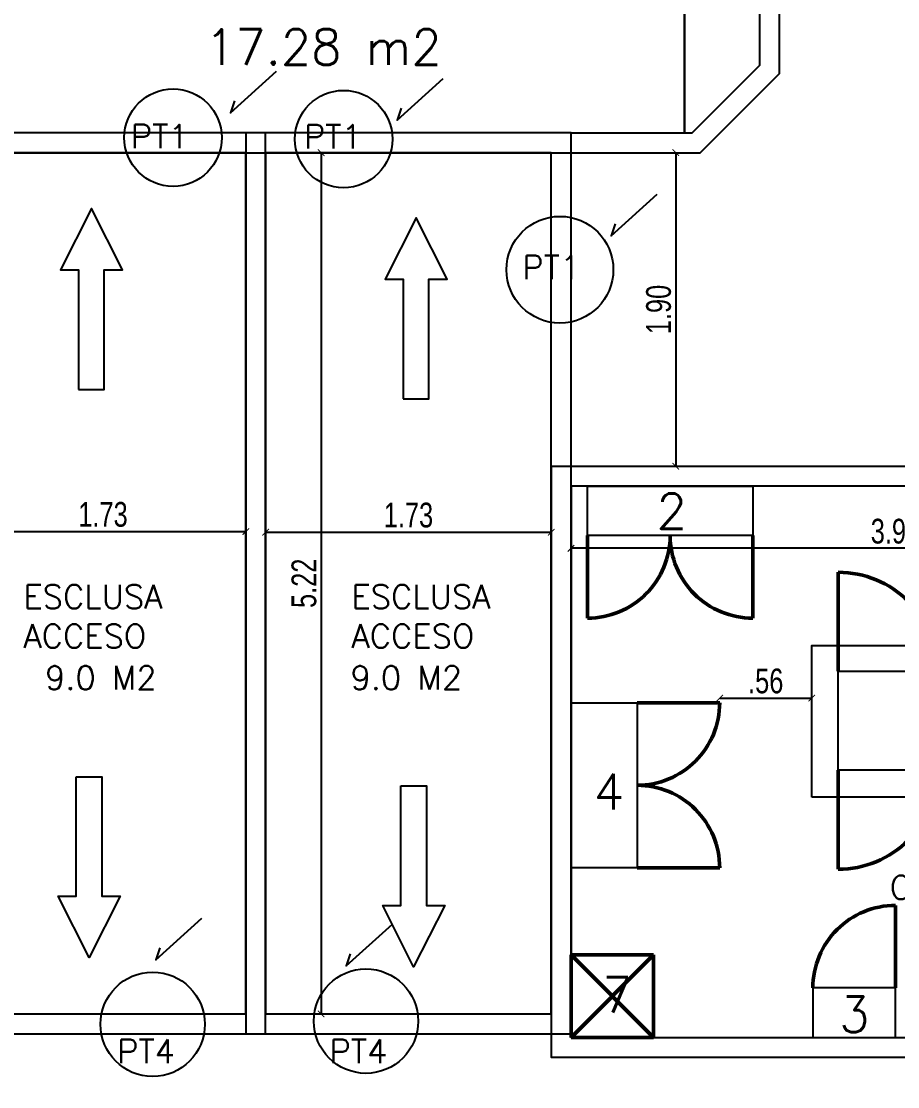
# Model space of a CAD drawing. Header units: metres. Extents: x 167 to 250, y 44 to 219.
# Drawn here: x 216.22 to 221.53, y 98.55 to 105 of the extents above; entities that cross this region are included whole.
import ezdxf

# ---------------------------------------------------------------- set-up
doc = ezdxf.new("R2010")
doc.units = ezdxf.units.M
doc.linetypes.add('HIDDEN', pattern=[9.525, 6.35, -3.175])
doc.layers.add('A-MURO', color=7, linetype='Continuous', lineweight=50)
doc.layers.add('muros', color=5, linetype='Continuous', lineweight=25)
doc.layers.add('A_TEXTO', color=130, linetype='Continuous')
doc.styles.add('CORDENADAS', font='romans.shx', dxfattribs={"height": 1})
doc.styles.add('ING_75', font='swisscl.ttf', dxfattribs={"height": 0.15})
doc.dimstyles.new('ESC_1_75_ING', dxfattribs={"dimtxt": 0.15, "dimasz": 0.04, "dimexe": 0, "dimexo": 0, "dimgap": 0.0263, "dimtad": 1, "dimzin": 4, "dimdsep": 46, "dimtxsty": 'ING_75', "dimblk": 'ARCHTICK', "dimcen": 0.06, "dimse1": 1, "dimse2": 1, "dimclrd": 256, "dimclre": 2, "dimclrt": 1, "dimadec": 0, "dimazin": 0, "dimtfac": 1, "dimtix": 1, "dimtmove": 2, "dimatfit": 3, "dimldrblk": 'ARCHTICK', "dimfxl": 0, "dimtvp": 1.75, "dimtolj": 1, "dimtzin": 4, "dimarcsym": 0})

# ---------------------------------------------------------------- blocks, each defined once
blk = doc.blocks.new('_ArchTick')
at = {"color": 0, "linetype": 'ByBlock', "const_width": 0.15}
blk.add_lwpolyline([(-0.5, -0.5), (0.5, 0.5)], dxfattribs=at)
blk = doc.blocks.new('*D604')
at = {"layer": 'Defpoints', "color": 0, "transparency": 16777216}
for p in [(215.8472, 101.9105), (217.5772, 101.9105), (217.5772, 101.9105)]:
    blk.add_point(p, dxfattribs=at)
at = {"layer": 'muros', "lineweight": -2, "transparency": 16777216}
blk.add_line((215.8472, 101.9105), (217.5772, 101.9105), dxfattribs=at)
at = {"layer": 'muros', "lineweight": -2, "transparency": 16777216, "xscale": 0.04, "yscale": 0.04, "zscale": 0.04, "rotation": 180}
blk.add_blockref('_ArchTick', (215.8472, 101.9105), dxfattribs=at)
at = {"layer": 'muros', "lineweight": -2, "transparency": 16777216, "xscale": 0.04, "yscale": 0.04, "zscale": 0.04}
blk.add_blockref('_ArchTick', (217.5772, 101.9105), dxfattribs=at)
at = {"layer": 'muros', "color": 1, "transparency": 16777216, "insert": (216.7122, 102.0136), "char_height": 0.15, "attachment_point": 5, "style": 'ING_75'}
blk.add_mtext('\\A1;1.73', dxfattribs=at)
blk = doc.blocks.new('*D608')
at = {"layer": 'Defpoints', "color": 0, "transparency": 16777216}
for p in [(217.6972, 102.1842), (219.4272, 102.1842), (219.4272, 101.9064)]:
    blk.add_point(p, dxfattribs=at)
at = {"layer": 'muros', "lineweight": -2, "transparency": 16777216}
blk.add_line((217.6972, 101.9064), (219.4272, 101.9064), dxfattribs=at)
at = {"layer": 'muros', "lineweight": -2, "transparency": 16777216, "xscale": 0.04, "yscale": 0.04, "zscale": 0.04, "rotation": 180}
blk.add_blockref('_ArchTick', (217.6972, 101.9064), dxfattribs=at)
at = {"layer": 'muros', "lineweight": -2, "transparency": 16777216, "xscale": 0.04, "yscale": 0.04, "zscale": 0.04}
blk.add_blockref('_ArchTick', (219.4272, 101.9064), dxfattribs=at)
at = {"layer": 'muros', "color": 1, "transparency": 16777216, "insert": (218.5622, 102.0096), "char_height": 0.15, "attachment_point": 5, "style": 'ING_75'}
blk.add_mtext('\\A1;1.73', dxfattribs=at)
blk = doc.blocks.new('*D631')
at = {"layer": 'Defpoints', "color": 0, "transparency": 16777216}
for p in [(215.8472, 98.6508), (219.4272, 98.6508), (219.4272, 98.2465)]:
    blk.add_point(p, dxfattribs=at)
at = {"layer": 'muros', "lineweight": -2, "transparency": 16777216}
blk.add_line((215.8472, 98.2465), (219.4272, 98.2465), dxfattribs=at)
at = {"layer": 'muros', "lineweight": -2, "transparency": 16777216, "xscale": 0.04, "yscale": 0.04, "zscale": 0.04, "rotation": 180}
blk.add_blockref('_ArchTick', (215.8472, 98.2465), dxfattribs=at)
at = {"layer": 'muros', "lineweight": -2, "transparency": 16777216, "xscale": 0.04, "yscale": 0.04, "zscale": 0.04}
blk.add_blockref('_ArchTick', (219.4272, 98.2465), dxfattribs=at)
at = {"layer": 'muros', "color": 1, "transparency": 16777216, "insert": (217.6372, 98.3497), "char_height": 0.15, "attachment_point": 5, "style": 'ING_75'}
blk.add_mtext('\\A1;3.58', dxfattribs=at)
blk = doc.blocks.new('*D647')
at = {"layer": 'Defpoints', "color": 0, "transparency": 16777216}
for p in [(219.5472, 104.2067), (219.5472, 102.3057), (220.1809, 102.3057)]:
    blk.add_point(p, dxfattribs=at)
at = {"layer": 'muros', "lineweight": -2, "transparency": 16777216}
blk.add_line((220.1809, 104.2067), (220.1809, 102.3057), dxfattribs=at)
at = {"layer": 'muros', "lineweight": -2, "transparency": 16777216, "xscale": 0.04, "yscale": 0.04, "zscale": 0.04}
for p, rotation in [((220.1809, 104.2067), 90), ((220.1809, 102.3057), 270)]:
    blk.add_blockref('_ArchTick', p, dxfattribs=dict(at, rotation=rotation))
at = {"layer": 'muros', "color": 1, "transparency": 16777216, "insert": (220.0777, 103.2562), "char_height": 0.15, "attachment_point": 5, "rotation": 90, "style": 'ING_75'}
blk.add_mtext('\\A1;1.90', dxfattribs=at)
blk = doc.blocks.new('*D649')
at = {"layer": 'Defpoints', "color": 0, "transparency": 16777216}
for p in [(221.0049, 100.9009), (220.4472, 100.7382), (221.0049, 100.7336)]:
    blk.add_point(p, dxfattribs=at)
at = {"layer": 'muros', "lineweight": -2, "transparency": 16777216}
blk.add_line((220.4472, 100.9009), (221.0049, 100.9009), dxfattribs=at)
at = {"layer": 'muros', "lineweight": -2, "transparency": 16777216, "xscale": 0.04, "yscale": 0.04, "zscale": 0.04, "rotation": 180}
blk.add_blockref('_ArchTick', (220.4472, 100.9009), dxfattribs=at)
at = {"layer": 'muros', "lineweight": -2, "transparency": 16777216, "xscale": 0.04, "yscale": 0.04, "zscale": 0.04}
blk.add_blockref('_ArchTick', (221.0049, 100.9009), dxfattribs=at)
at = {"layer": 'muros', "color": 1, "transparency": 16777216, "insert": (220.7261, 101.004), "char_height": 0.15, "attachment_point": 5, "style": 'ING_75'}
blk.add_mtext('\\A1;.56', dxfattribs=at)
blk = doc.blocks.new('*D961')
at = {"layer": 'Defpoints', "color": 0, "transparency": 16777216}
for p in [(219.5468, 104.8963), (223.4768, 104.8963), (219.5468, 101.8088)]:
    blk.add_point(p, dxfattribs=at)
at = {"layer": 'muros', "lineweight": -2, "transparency": 16777216}
blk.add_line((223.4768, 101.8088), (219.5468, 101.8088), dxfattribs=at)
at = {"layer": 'muros', "lineweight": -2, "transparency": 16777216, "xscale": 0.04, "yscale": 0.04, "zscale": 0.04, "rotation": 180}
blk.add_blockref('_ArchTick', (219.5468, 101.8088), dxfattribs=at)
at = {"layer": 'muros', "lineweight": -2, "transparency": 16777216, "xscale": 0.04, "yscale": 0.04, "zscale": 0.04}
blk.add_blockref('_ArchTick', (223.4768, 101.8088), dxfattribs=at)
at = {"layer": 'muros', "color": 1, "transparency": 16777216, "insert": (221.5118, 101.9119), "char_height": 0.15, "attachment_point": 5, "style": 'ING_75'}
blk.add_mtext('\\A1;3.93', dxfattribs=at)
blk = doc.blocks.new('*D977')
at = {"layer": 'Defpoints', "color": 0, "transparency": 16777216}
for p in [(217.7258, 104.2067), (217.7258, 98.9872), (218.033, 98.9872)]:
    blk.add_point(p, dxfattribs=at)
at = {"layer": 'muros', "lineweight": -2, "transparency": 16777216}
blk.add_line((218.033, 104.2067), (218.033, 98.9872), dxfattribs=at)
at = {"layer": 'muros', "lineweight": -2, "transparency": 16777216, "xscale": 0.04, "yscale": 0.04, "zscale": 0.04}
for p, rotation in [((218.033, 104.2067), 90), ((218.033, 98.9872), 270)]:
    blk.add_blockref('_ArchTick', p, dxfattribs=dict(at, rotation=rotation))
at = {"layer": 'muros', "color": 1, "transparency": 16777216, "insert": (217.9299, 101.597), "char_height": 0.15, "attachment_point": 5, "rotation": 90, "style": 'ING_75'}
blk.add_mtext('\\A1;5.22', dxfattribs=at)

msp = doc.modelspace()

# ---------------------------------------------------------------- linework, layer by layer
at = {"color": 3}
for points in [[(219.6472, 101.8857), (219.6472, 102.1857), (220.6472, 102.1857), (220.6472, 101.8857)], [(221.0049, 100.2998), (221.0049, 101.2198), (222.5249, 101.2198), (222.5249, 100.2998)], [(221.1653, 100.4637), (221.1653, 101.0637), (222.3653, 101.0637), (222.3653, 100.4637)], [(219.9472, 99.8728), (219.5472, 99.8728), (219.5472, 100.8728), (219.9472, 100.8728)], [(221.5118, 98.8447), (221.5118, 99.1447), (221.0118, 99.1447), (221.0118, 98.8447)]]:
    msp.add_lwpolyline(points, close=True, dxfattribs=at)
at = {"layer": 'A-MURO', "linetype": 'HIDDEN'}
for points in [[(219.6472, 101.8857), (219.6472, 101.3857, 0.414214), (220.1472, 101.8857)], [(220.6472, 101.8857), (220.6472, 101.3857, -0.414214), (220.1472, 101.8857)], [(221.1653, 101.0637), (221.1653, 101.6637, -0.414214), (221.7653, 101.0637)], [(219.9472, 100.8728), (220.4472, 100.8728, -0.414214), (219.9472, 100.3728)], [(221.1653, 100.4637), (221.1653, 99.8637, 0.414214), (221.7653, 100.4637)], [(219.9472, 99.8728), (220.4472, 99.8728, 0.414214), (219.9472, 100.3728)], [(221.0118, 99.1447, -0.414214), (221.5118, 99.6447), (221.5118, 99.1447)]]:
    msp.add_lwpolyline(points, format="xyb", dxfattribs=at)
for points in [[(220.0472, 99.3447), (219.5472, 98.8447)], [(219.5472, 99.3447), (220.0472, 98.8447)]]:
    msp.add_lwpolyline(points, dxfattribs=at)
msp.add_lwpolyline([(219.5472, 99.3447), (220.0472, 99.3447), (220.0472, 98.8447), (219.5472, 98.8447)], close=True, dxfattribs=at)
at = {"layer": 'muros', "color": 252, "true_color": 0x939598}
msp.add_line((220.2336, 104.3267), (220.2336, 107.7247), dxfattribs=at)
at = {"layer": 'muros', "color": 114, "true_color": 0x139b48}
for p, q in [((220.6901, 104.7372), (220.6901, 107.3103)), ((220.2796, 104.3267), (220.6901, 104.7372)), ((219.5472, 104.3267), (220.2336, 104.3267))]:
    msp.add_line(p, q, dxfattribs=at)
for points in [[(217.2556, 107.8447), (215.7398, 107.8447), (215.241, 107.3459), (215.241, 104.6952), (215.7295, 104.2067), (220.3293, 104.2067), (220.8101, 104.6875), (220.8101, 107.36)], [(217.5082, 104.5204), (217.485, 104.4478), (217.7639, 104.7003)], [(218.5173, 104.4772), (218.4941, 104.4046), (218.773, 104.6571)], [(219.8133, 103.7749), (219.79, 103.7024), (220.0689, 103.9549)], [(223.5968, 98.7247), (223.5968, 102.3057), (219.4268, 102.3057), (219.4268, 98.7247), (222.5768, 98.7247)], [(223.4768, 98.8447), (223.4768, 102.1857), (219.5468, 102.1857), (219.5468, 98.8447), (222.5768, 98.8447)], [(217.0559, 99.3873), (217.0327, 99.3148), (217.3116, 99.5673)], [(218.209, 99.3519), (218.1857, 99.2794), (218.4646, 99.5319)]]:
    msp.add_lwpolyline(points, dxfattribs=at)
at = {"layer": 'muros', "color": 252, "true_color": 0x939598}
msp.add_lwpolyline([(220.2336, 104.3267), (220.2796, 104.3267), (220.6901, 104.7372), (220.6901, 107.3103), (220.2758, 107.7247), (220.2336, 107.7247), (220.2336, 104.3267)], dxfattribs=at)
at = {"layer": 'muros', "color": 2}
for points in [[(215.7272, 98.9872), (215.7272, 98.8672), (217.6972, 98.8672), (217.6972, 104.3267), (215.7272, 104.3267), (215.7272, 100.3314)], [(215.8472, 98.9872), (217.5772, 98.9872), (217.5772, 104.2067), (215.8472, 104.2067), (215.8472, 100.3314)]]:
    msp.add_lwpolyline(points, dxfattribs=at)
for points in [[(217.5772, 104.3267), (217.5772, 98.8672), (219.5472, 98.8672), (219.5472, 104.3267)], [(217.6972, 104.2067), (217.6972, 98.9872), (219.4272, 98.9872), (219.4272, 104.2067)], [(216.5646, 102.7718), (216.7198, 102.7718), (216.7198, 103.4967), (216.8308, 103.4967), (216.6422, 103.8674), (216.4557, 103.4967), (216.5646, 103.4967)], [(218.5305, 102.7158), (218.6857, 102.7158), (218.6857, 103.4408), (218.7968, 103.4408), (218.6081, 103.8114), (218.4216, 103.4408), (218.5305, 103.4408)], [(216.5501, 100.4248), (216.7053, 100.4248), (216.7053, 99.6999), (216.8164, 99.6999), (216.6277, 99.3292), (216.4412, 99.6999), (216.5501, 99.6999)], [(218.516, 100.3688), (218.6712, 100.3688), (218.6712, 99.6439), (218.7823, 99.6439), (218.5936, 99.2732), (218.4072, 99.6439), (218.516, 99.6439)]]:
    msp.add_lwpolyline(points, close=True, dxfattribs=at)
at = {"layer": 'muros', "color": 242, "true_color": 0xcd2027}
for centre, radius in [((217.1363, 104.2978), 0.2953), ((218.1694, 104.2891), 0.2953), ((219.4795, 103.4973), 0.3235), ((218.305, 98.9433), 0.3164), ((217.013, 98.9243), 0.3164)]:
    msp.add_circle(centre, radius, dxfattribs=at)

# ---------------------------------------------------------------- texts
at = {"layer": 'A_TEXTO', "attachment_point": 1, "style": 'CORDENADAS'}
for s, width, insert, char_height in [('17.28 m2', 3.4289, (217.33, 104.9544), 0.21438), ('2', 0.318608, (220.065, 102.1414), 0.2144), ('4', 0.318608, (219.6843, 100.4412), 0.2144), ('7', 0.318608, (219.7356, 99.2101), 0.2144), ('3', 0.318608, (221.1708, 99.0917), 0.2144)]:
    msp.add_mtext_dynamic_manual_height_columns(s, width=width, gutter_width=10.719, heights=[0], dxfattribs=dict(at, insert=insert, char_height=char_height))
at = {"layer": 'A_TEXTO', "color": 2, "char_height": 0.143455, "attachment_point": 1, "style": 'CORDENADAS'}
for s, insert in [('\\pxqc;  PT1', (216.2426, 104.377)), ('\\pxqc;  PT1', (217.2907, 104.3761)), ('\\pxqc;  PT1', (218.6136, 103.5834)), ('\\pxqc;  PT4', (216.1592, 98.8321)), ('\\pxqc;  PT4', (217.4455, 98.8321))]:
    msp.add_mtext_dynamic_manual_height_columns(s, width=1.43109, gutter_width=10.719, heights=[0], dxfattribs=dict(at, insert=insert))
at = {"layer": 'A_TEXTO', "color": 240, "true_color": 0xed1f24, "attachment_point": 1, "style": 'CORDENADAS'}
for s, width, gutter_width, insert, char_height in [('  ESCLUSA\\P  ACCESO', 1.327923, 10.719, (216.0336, 101.5877), 0.14346), ('\\pxqc;  ESCLUSA\\P ACCESO', 1.43109, 10.719, (217.8243, 101.5877), 0.143455), ('9.0 M2', 1.217387, 10.719, (216.3607, 101.0961), 0.14346), ('9.0 M2', 1.217387, 10.719, (218.2111, 101.0961), 0.14346), ('\\pxqc;Cuarto Voz y datos', 1.544562, 8.3938, (221.3354, 99.8254), 0.143455)]:
    msp.add_mtext_dynamic_manual_height_columns(s, width=width, gutter_width=gutter_width, heights=[0], dxfattribs=dict(at, insert=insert, char_height=char_height))

# ---------------------------------------------------------------- dimensions: what is measured, and where the dimension line sits
at = {"layer": 'muros', "color": 114, "true_color": 0x139b48}
for base, p1, p2, picture, middle in [((219.5468, 101.8088), (223.4768, 104.8963), (219.5468, 104.8963), '*D961', (221.5118, 101.9119)), ((219.4272, 101.9064), (217.6972, 102.1842), (219.4272, 102.1842), '*D608', (218.5622, 102.0096)), ((217.5772, 101.9105), (215.8472, 101.9105), (217.5772, 101.9105), '*D604', (216.7122, 102.0136)), ((221.0049, 100.9009), (220.4472, 100.7382), (221.0049, 100.7336), '*D649', (220.7261, 101.004)), ((219.4272, 98.2465), (215.8472, 98.6508), (219.4272, 98.6508), '*D631', (217.6372, 98.3497))]:
    dim = msp.add_linear_dim(base=base, p1=p1, p2=p2, dimstyle='ESC_1_75_ING', dxfattribs=at)
    dim.commit()
    dim.dimension.update_dxf_attribs({"geometry": picture, "text_midpoint": middle})
for base, p1, p2, picture, middle in [((218.033, 98.9872), (217.7258, 104.2067), (217.7258, 98.9872), '*D977', (217.9299, 101.597)), ((220.1809, 102.3057), (219.5472, 104.2067), (219.5472, 102.3057), '*D647', (220.0777, 103.2562))]:
    dim = msp.add_linear_dim(base=base, p1=p1, p2=p2, angle=90, dimstyle='ESC_1_75_ING', dxfattribs=at)
    dim.commit()
    dim.dimension.update_dxf_attribs({"geometry": picture, "text_midpoint": middle})

doc.saveas('drawing.dxf')
